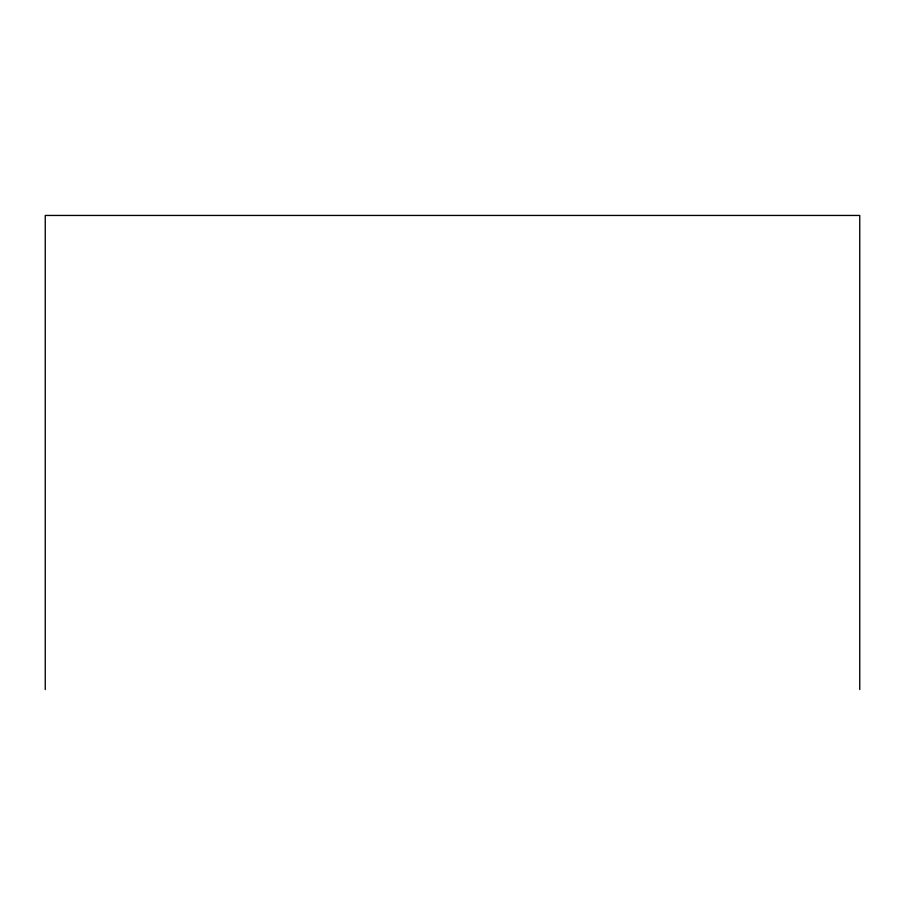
<?xml version="1.0" encoding="UTF-8"?>
<svg xmlns="http://www.w3.org/2000/svg" width="905" height="905" viewBox="0 0 905 905"><rect width="100%" height="100%" fill="white"/><g stroke="black" fill="none" stroke-linecap="round" stroke-linejoin="round"><path stroke-width="1.36" d="M859.75 689.553L859.75 215.447L45.25 215.447L45.25 689.553"/></g></svg>
